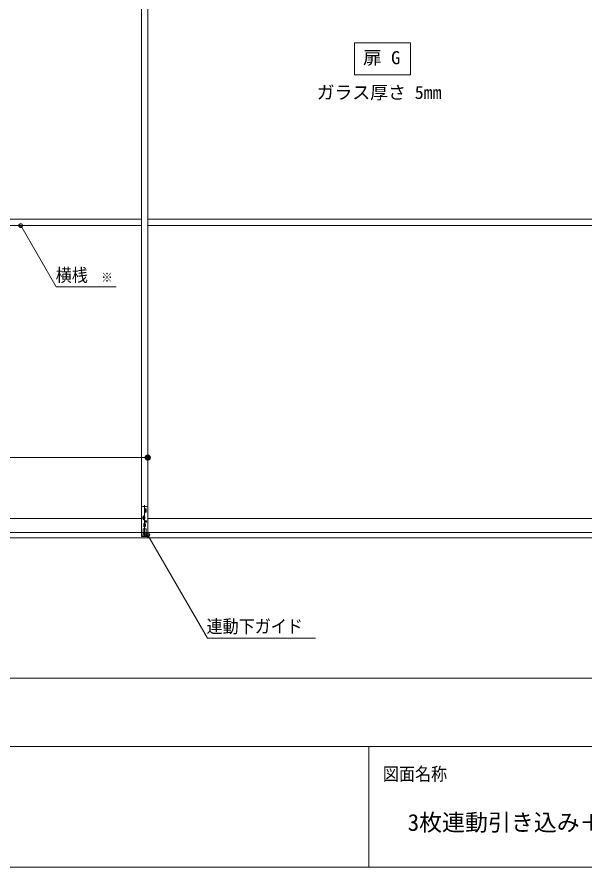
# Model space of a CAD drawing. Units: millimetres, scale not verified. Extents: x -6062 to 6062, y -3045 to 3045.
# Drawn here: x -4813 to -3400, y -2770 to -653 of the extents above; entities that cross this region are included whole.
import ezdxf
from ezdxf.enums import TextEntityAlignment as Align

# ---------------------------------------------------------------- set-up
doc = ezdxf.new("R2010")
doc.units = ezdxf.units.MM
doc.header["$LTSCALE"] = 20
for name, color, linetype, lineweight in [('0-1_0', 7, 'Continuous', 9), ('0-2_2寸法-1', 7, 'Continuous', 9), ('0-3_2寸法-3', 7, 'Continuous', 9), ('0-4_3一般', 7, 'Continuous', 9), ('0-5_1図面枠', 7, 'Continuous', 9)]:
    doc.layers.add(name, color=color, linetype=linetype, lineweight=lineweight)
doc.styles.add('ＭＳ ゴシック', font='')
doc.styles.get('ＭＳ ゴシック').set_extended_font_data('MS Gothic')

# ---------------------------------------------------------------- blocks, each defined once
blk = doc.blocks.new('グループ-14')
at = {"layer": '0-5_1図面枠'}
for p, q in [((-80000, -49400), (80000, -49400)), ((-43000, -49400), (-43000, -55400))]:
    blk.add_line(p, q, dxfattribs=at)
blk.add_lwpolyline([(-80000, 55400), (80000, 55400), (80000, -55400), (-80000, -55400)], close=True, dxfattribs=at)
blk = doc.blocks.new('図面枠')
at = {"layer": '0-5_1図面枠'}
blk.add_blockref('グループ-14', (0, 0), dxfattribs=at)
at = {"layer": '0-5_1図面枠', "style": 'ＭＳ ゴシック', "width": 0.9}
blk.add_text('図面名称', height=650.9, dxfattribs=at).set_placement((-42300.1, -51283.9), align=Align.BOTTOM_LEFT)
blk = doc.blocks.new('_Dot')
at = {"layer": '0-1_0'}
for p, q in [((-10, 0), (-20, 0)), ((9.78, 2), (-9.78, 2)), ((7.99, 6), (-7.99, 6)), ((9.16, -3.98), (-9.16, -3.98)), ((6, -7.98), (-6, -7.98))]:
    blk.add_line(p, q, dxfattribs=at)
for points in [[(10, 0), (9.92, 1.25), (9.69, 2.49), (9.3, 3.68), (8.76, 4.82), (8.09, 5.88), (7.29, 6.85), (6.37, 7.71), (5.36, 8.44), (4.26, 9.05), (3.09, 9.51), (1.87, 9.82), (0.63, 9.98), (-0.63, 9.98), (-1.87, 9.82), (-3.09, 9.51), (-4.26, 9.05), (-5.36, 8.44), (-6.37, 7.71), (-7.29, 6.85), (-8.09, 5.88), (-8.76, 4.82), (-9.3, 3.68), (-9.69, 2.49), (-9.92, 1.25), (-10, 0), (0, 0)], [(-10, 0), (-9.92, -1.25), (-9.69, -2.49), (-9.3, -3.68), (-8.76, -4.82), (-8.09, -5.88), (-7.29, -6.85), (-6.37, -7.71), (-5.36, -8.44), (-4.26, -9.05), (-3.09, -9.51), (-1.87, -9.82), (-0.63, -9.98), (0.63, -9.98), (1.87, -9.82), (3.09, -9.51), (4.26, -9.05), (5.36, -8.44), (6.37, -7.71), (7.29, -6.85), (8.09, -5.88), (8.76, -4.82), (9.3, -3.68), (9.69, -2.49), (9.92, -1.25), (10, 0), (0, 0)]]:
    blk.add_lwpolyline(points, close=True, dxfattribs=at)
blk = doc.blocks.new('グループ-18')
at = {"layer": '0-4_3一般'}
for p, q in [((-54320, -38740), (-54320, 7050)), ((-54320, 7050), (-54320, -38740)), ((-54000, -38740), (-54000, 7050)), ((-54000, 7050), (-54000, -38740)), ((-77680, -23120), (-54320, -23120)), ((-54000, -23120), (-30640, -23120)), ((-77680, -23440), (-54320, -23440)), ((-54000, -23440), (-30640, -23440)), ((-54320, -37492.4), (-54320, -38934.4)), ((-54060, -37432.4), (-54260, -37432.4)), ((-54059.5, -37642.4), (-54180.5, -37642.4)), ((-54169.5, -37592.4), (-54070.5, -37592.4)), ((-54165, -37692.4), (-54165, -37592.4)), ((-54160, -37371.7), (-54160, -38958.4)), ((-54120, -37542.9), (-54120, -37641.9)), ((-54120, -37642.9), (-54120, -37741.9)), ((-54075, -37592.4), (-54075, -37692.4)), ((-54000, -38932.4), (-54000, -37492.4)), ((-54320, -38040), (-77680, -38040)), ((-54139.5, -38002.4), (-54260.5, -38002.4)), ((-54249.5, -37952.4), (-54150.5, -37952.4)), ((-54249.5, -38052.4), (-54150.5, -38052.4)), ((-54245, -38052.4), (-54245, -37952.4)), ((-54200, -37902.9), (-54200, -38001.9)), ((-54200, -38002.9), (-54200, -38101.9)), ((-54169.5, -37692.4), (-54070.5, -37692.4)), ((-54155, -37952.4), (-54155, -38052.4)), ((-30640, -38040), (-54000, -38040)), ((-54099.5, -38362.4), (-54220.5, -38362.4)), ((-54209.5, -38312.4), (-54110.5, -38312.4)), ((-54209.5, -38412.4), (-54110.5, -38412.4)), ((-54205, -38412.4), (-54205, -38312.4)), ((-54160, -38262.9), (-54160, -38361.9)), ((-54160, -38362.9), (-54160, -38461.9)), ((-54146.2, -38182.4), (-54053.8, -38182.4)), ((-54115, -38312.4), (-54115, -38412.4)), ((-54100, -38136.2), (-54100, -38228.6)), ((-78000, -38740), (-54000, -38740)), ((-54320, -38740), (-30320, -38740)), ((-54320, -38874.4), (-54220, -38874.4)), ((-54320, -38932.4), (-54000, -38932.4)), ((-54235, -38802.4), (-54235, -38562.4)), ((-54235, -38802.4), (-54085, -38802.4)), ((-54230, -38802.4), (-54230, -38874.4)), ((-54090, -38802.4), (-54230, -38802.4)), ((-54230, -38874.4), (-54090, -38874.4)), ((-54095, -38552.4), (-54225, -38552.4)), ((-54220, -38874.4), (-54224, -38874.4)), ((-54100, -38874.4), (-54000, -38874.4)), ((-54090, -38802.4), (-54090, -38874.4)), ((-54085, -38562.4), (-54085, -38802.4))]:
    blk.add_line(p, q, dxfattribs=at)
blk.add_lwpolyline([(-54224, -38874.4), (-54096, -38874.4), (-54100, -38874.4)], dxfattribs=at)
blk.add_circle((-54100, -38182.4), 42, dxfattribs=at)
for centre, radius, start, end in [((-54260, -37492.4), 60, 90, 180), ((-54120, -37592.4), 45, 0, 180), ((-54060, -37492.4), 60, 0, 90), ((-54200, -37952.4), 45, 0, 180), ((-54200, -38052.4), 45, 180, 0), ((-54120, -37692.4), 45, 180, 0), ((-54160, -38312.4), 45, 0, 180), ((-54160, -38412.4), 45, 180, 0), ((-54225, -38562.4), 10, 90, 180), ((-54095, -38562.4), 10, 0, 90)]:
    blk.add_arc(centre, radius, start, end, dxfattribs=at)
blk = doc.blocks.new('グループ-19')
at = {"layer": '0-4_3一般'}
blk.add_line((18736.5, -39000), (-79863.5, -39000), dxfattribs=at)
blk = doc.blocks.new('グループ-20')
at = {"layer": '0-4_3一般'}
for name in ['グループ-19', 'グループ-18']:
    blk.add_blockref(name, (0, 0), dxfattribs=at)

msp = doc.modelspace()

# ---------------------------------------------------------------- linework, layer by layer
at = {"layer": '0-2_2寸法-1'}
for p, q in [((-4487.5, -1730), (-4487.3, -1730)), ((-5674.79, -1750), (-4500.21, -1750)), ((-5681.79, -2300), (-948.21, -2300))]:
    msp.add_line(p, q, dxfattribs=at)
at = {"layer": '0-3_2寸法-3'}
for p, q in [((-4798.61, -1171.01), (-4808.39, -1171.01)), ((-4799.5, -1175.01), (-4807.5, -1175.01)), ((-4803.33, -1167.01), (-4803.67, -1167.01)), ((-4803.33, -1167.01), (-4803.67, -1167.01)), ((-4482.6, -1942.11), (-4492.4, -1942.11)), ((-4483.5, -1946.11), (-4491.5, -1946.11)), ((-4487.31, -1938.11), (-4487.69, -1938.11)), ((-4487.31, -1938.11), (-4487.69, -1938.11))]:
    msp.add_line(p, q, dxfattribs=at)
msp.add_lwpolyline([(-3973.5, -717), (-3833.5, -717), (-3833.5, -797), (-3973.5, -797)], close=True, dxfattribs=at)
for points in [[(-4566.16, -1324.84), (-4715.26, -1324.84), (-4803.5, -1172)], [(-4487.5, -1943.1), (-4339.18, -2200), (-4069.85, -2200)]]:
    msp.add_lwpolyline(points, dxfattribs=at)
for centre in [(-4803.5, -1172), (-4803.5, -1172), (-4487.5, -1943.1), (-4487.5, -1943.1)]:
    msp.add_circle(centre, 5.01, dxfattribs=at)

# ---------------------------------------------------------------- block references
at = {"layer": '0-2_2寸法-1', "xscale": 0.6356201, "yscale": 0.6356201}
msp.add_blockref('_Dot', (-4487.5, -1750), dxfattribs=at)
at = {"layer": '0-4_3一般', "xscale": 0.05, "yscale": 0.05}
msp.add_blockref('グループ-20', (-1787.5, 0), dxfattribs=at)
at = {"layer": '0-5_1図面枠', "xscale": 0.05, "yscale": 0.05}
msp.add_blockref('図面枠', (-1787.5, 0), dxfattribs=at)

# ---------------------------------------------------------------- texts
at = {"layer": '0-3_2寸法-3', "style": 'ＭＳ ゴシック'}
for s, height, width, p in [('扉 G', 32.55, 1.05, (-3952.01, -779.87)), ('横桟', 32.55, 0.9, (-4716.61, -1321.66)), ('※', 23.31, 0.9, (-4603.26, -1319.88)), ('連動下ガイド', 32.55, 0.9, (-4341.28, -2196.66))]:
    msp.add_text(s, height=height, dxfattribs=dict(at, width=width)).set_placement(p, align=Align.BOTTOM_LEFT)
msp.add_text('ガラス厚さ 5mm', height=32.55, dxfattribs=at).set_placement((-4067.29, -866.45), align=Align.BOTTOM_LEFT)
at = {"layer": '0-5_1図面枠', "style": 'ＭＳ ゴシック'}
msp.add_text('3枚連動引き込み＋FIXタイプ\u3000特寸 右勝手R-N', height=41.84, dxfattribs=at).set_placement((-3840.72, -2692.37), align=Align.BOTTOM_LEFT)

doc.saveas('drawing.dxf')
